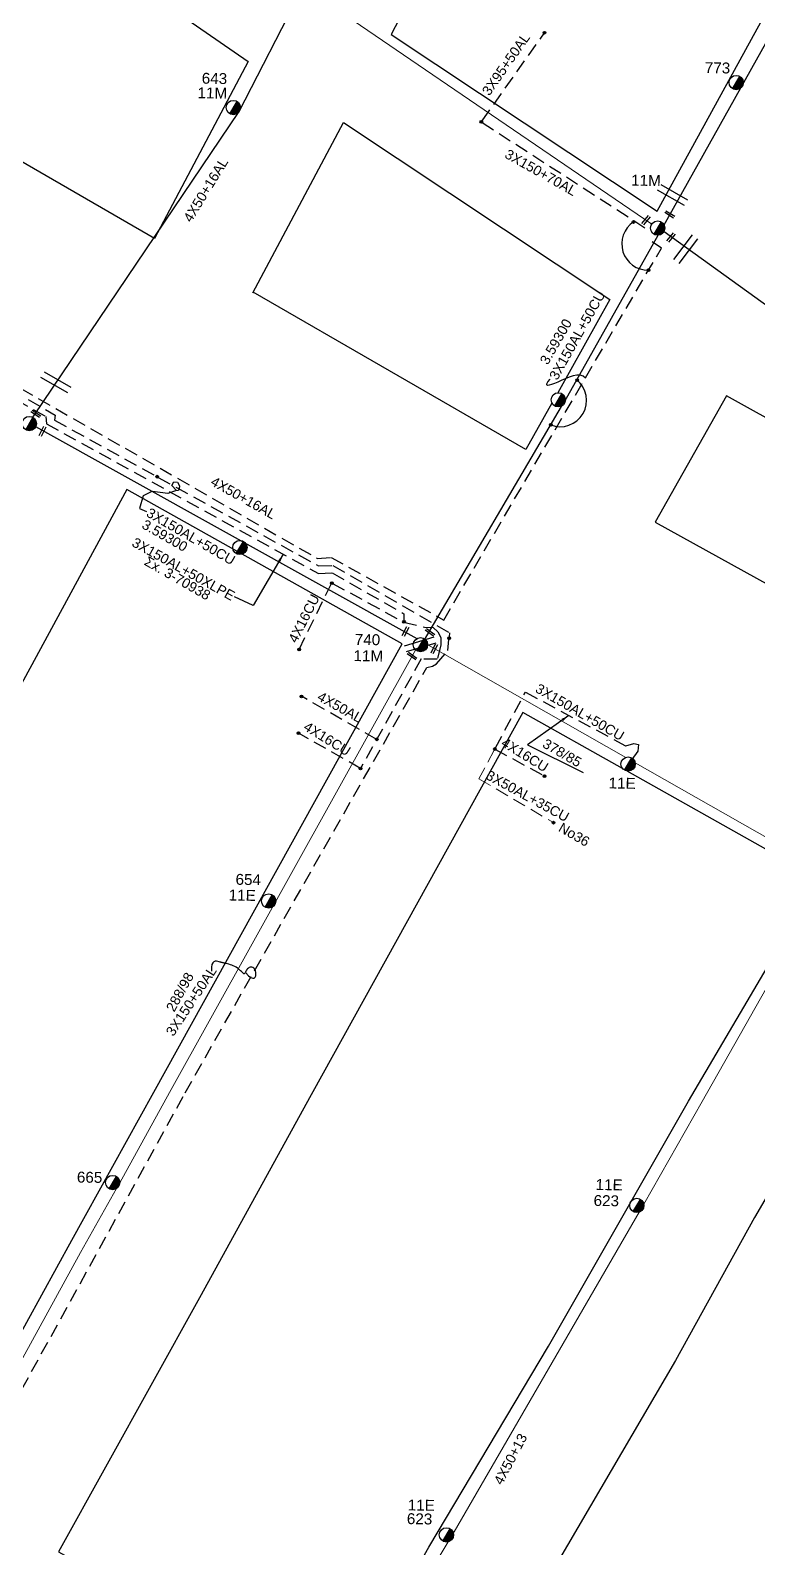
# Model space of a CAD drawing. Header units: millimetres. Extents: x 2875 to 4053, y 1200 to 1741.
# Drawn here: x 3692.2 to 3761.4, y 1414.3 to 1558.4 of the extents above; entities that cross this region are included whole.
import ezdxf

# ---------------------------------------------------------------- set-up
doc = ezdxf.new("R2010")
doc.units = ezdxf.units.MM
doc.linetypes.add('DASHED', pattern=[19.05, 12.7, -6.35])
doc.layers.add('Άγνωστα', color=7, linetype='Continuous', lineweight=5)
for name, color, linetype in [('Γέφυρες Εναέριου Δικτύου', 7, 'Continuous'), ('Γυμνά εναέρια ΧΤ και ΦΟΠ (3Φ)   4x50+16AL', 7, 'Continuous'), ('Επιγραφές - Σχήματα', 7, 'Continuous'), ('Καλώδια ΧΤ   3x150+50AL', 7, 'DASHED'), ('Καλώδια ΧΤ   3x150AL+50CU', 7, 'DASHED'), ('Καλώδια ΧΤ   3x150AL+50XLPE', 7, 'DASHED'), ('Καλώδια ΧΤ   3x95+50CU', 7, 'DASHED'), ('Μηχανική τομή', 7, 'Continuous'), ('Στύλος ΦΜ', 7, 'Continuous'), ('Στύλος ΦΜ @ 1', 7, 'Continuous'), ('Συνδέσεις', 7, 'Continuous'), ('Τομή', 7, 'Continuous'), ('Υπόβαθρο ΔΕΗ', 7, 'Continuous'), ('Υπόγεια καλώδια Δικτύου ΧΤ και Παρ. ΧΤ - 3X150+70 AL', 7, 'DASHED'), ('Υπόγεια καλώδια Παροχών ΧΤ   4x16CU', 7, 'DASHED'), ('Υπόγεια καλώδια Παροχών ΧΤ   4x50AL', 7, 'DASHED')]:
    doc.layers.add(name, color=color, linetype=linetype)
doc.styles.get("Standard").update_dxf_attribs({"font": 'ARIAL.TTF'})
doc.linetypes.add('SYN_LINE', pattern='A,0.5,-0.0001,["/\\/\\/\\/",Standard,S=0.1,R=0,X=0,Y=-0.05],-0.25', length=0.7501)
doc.dimstyles.new('ISO-25', dxfattribs={"dimtxt": 2.5, "dimasz": 1, "dimexe": 1.25, "dimexo": 0.625, "dimtad": 1, "dimtxsty": 'Standard', "dimcen": 2.5, "dimadec": 0, "dimazin": 0, "dimtfac": 1, "dimtmove": 0, "dimatfit": 3, "dimfxl": 1.25, "dimarcsym": 0})

# ---------------------------------------------------------------- blocks, each defined once
blk = doc.blocks.new('ΥΠΑΡΧΩΝ ΤΣΙΜΕΝΤΕΝΙΟΣ ΣΤΥΛΟΣ')
at = {"layer": 'Στύλος ΦΜ'}
blk.add_hatch(color=256, dxfattribs=at).paths.add_polyline_path([(-1.29, -2.28, 0.574793), (2.62, 0, 0.268822), (1.3, 2.27)])
blk.add_line((-1.29, -2.28), (1.3, 2.27), dxfattribs=at)
blk.add_circle((0, 0), 2.62, dxfattribs=at)
at = {"layer": 'Στύλος ΦΜ', "flags": 4}
for tag, p in [('ΑΡΙΘΜΟΣ', (-4.68, 8.05)), ('ΤΥΠΟΣ', (-4.91, 3.03))]:
    blk.add_attdef(tag, p, '', height=4, dxfattribs=at)
blk = doc.blocks.new('_ΣΥΝΔΕΣΗ')
at = {"layer": 'Συνδέσεις', "linetype": 'SYN_LINE', "ltscale": 40}
blk.add_hatch(color=256, dxfattribs=at).paths.add_polyline_path([(0.5, -0.01, 1), (-0.5, -0.01, 1)])
at = {"layer": 'Συνδέσεις'}
blk.add_circle((0, -0.01), 0.5, dxfattribs=at)
blk = doc.blocks.new('ΜΗΧΑΝΙΚΗ ΤΟΜΗ')
at = {"layer": 'Μηχανική τομή', "ltscale": 40}
for p, q in [((-1.89, 0.78), (1.89, 0.78)), ((1.89, 0), (-1.89, 0))]:
    blk.add_line(p, q, dxfattribs=at)
blk = doc.blocks.new('ΤΟΜΗ')
at = {"layer": 'Τομή', "ltscale": 40}
for p, q in [((-5.68, 0), (5.68, 0)), ((5.68, -2.33), (-5.68, -2.33))]:
    blk.add_line(p, q, dxfattribs=at)

msp = doc.modelspace()

# ---------------------------------------------------------------- linework, layer by layer
at = {"layer": 'Άγνωστα', "color": 30}
msp.add_lwpolyline([(3718.753, 1562.26), (3751.307, 1540.031)], dxfattribs=at)
at = {"layer": 'Άγνωστα', "color": 62, "ltscale": 0.1}
for points in [[(3728.894, 1499.598), (3705.461, 1457.524), (3700.748, 1448.942)], [(3700.438, 1448.391), (3697.009, 1442.31), (3688.378, 1426.623)]]:
    msp.add_lwpolyline(points, dxfattribs=at)
at = {"layer": 'Άγνωστα', "color": 62, "ltscale": 2}
for points in [[(3729.806, 1500.17), (3748.826, 1489.361)], [(3749.723, 1488.851), (3768.527, 1478.164)]]:
    msp.add_lwpolyline(points, dxfattribs=at)
at = {"layer": 'Άγνωστα', "color": 62, "linetype": 'DASHED', "ltscale": 0.1}
msp.add_lwpolyline([(3736.331, 1490.038), (3734.876, 1487.32), (3741.955, 1483.157)], dxfattribs=at)
at = {"layer": 'Άγνωστα', "color": 85}
for points in [[(3750.554, 1446.902), (3756.11, 1456.657), (3767.835, 1477.404)], [(3732.443, 1415.662), (3732.511, 1415.776), (3750.119, 1446.147)], [(3715.544, 1387.512), (3731.94, 1414.824)]]:
    msp.add_lwpolyline(points, dxfattribs=at)
at = {"layer": 'Γέφυρες Εναέριου Δικτύου', "ltscale": 0.1}
for points in [[(3749.578, 1540.228, 0.7518156), (3750.994, 1535.65, -1.6863001)], [(3741.702, 1520.946, 0.8539475), (3744.185, 1525.23, -2.1722428)]]:
    msp.add_lwpolyline(points, format="xyb", dxfattribs=at)
at = {"layer": 'Γυμνά εναέρια ΧΤ και ΦΟΠ (3Φ)   4x50+16AL', "color": 2, "ltscale": 0.1}
msp.add_lwpolyline([(3752.31, 1539.686), (3772.115, 1575.077)], dxfattribs=at)
at = {"layer": 'Γυμνά εναέρια ΧΤ και ΦΟΠ (3Φ)   4x50+16AL', "color": 30, "ltscale": 0.1}
msp.add_lwpolyline([(3692.488, 1521.676), (3692.578, 1521.798), (3712.084, 1550.734), (3717.883, 1562.047)], dxfattribs=at)
at = {"layer": 'Γυμνά εναέρια ΧΤ και ΦΟΠ (3Φ)   4x50+16AL', "color": 133, "ltscale": 0.1}
for points in [[(3743.03, 1523.21), (3751.912, 1538.975)], [(3729.708, 1500.533), (3742.722, 1522.684)], [(3692.437, 1520.944), (3728.974, 1500.645)]]:
    msp.add_lwpolyline(points, dxfattribs=at)
at = {"layer": 'Γυμνά εναέρια ΧΤ και ΦΟΠ (3Φ)   4x50+16AL', "color": 1, "ltscale": 0.1}
msp.add_lwpolyline([(3752.47, 1539.338), (3771.878, 1525.346)], dxfattribs=at)
at = {"layer": 'Επιγραφές - Σχήματα', "ltscale": 0.1}
for points in [[(3745.02, 1525.392), (3744.789, 1525.581), (3744.504, 1525.666), (3744.179, 1525.665), (3743.824, 1525.597), (3743.453, 1525.479), (3743.077, 1525.33), (3742.709, 1525.168), (3742.361, 1525.012), (3742.045, 1524.879), (3741.771, 1524.777), (3741.552, 1524.715), (3741.398, 1524.702), (3741.321, 1524.745), (3741.33, 1524.852), (3741.438, 1525.032), (3741.656, 1525.293)], [(3706.147, 1514.73), (3705.701, 1515.206), (3705.701, 1515.206), (3705.873, 1515.528), (3705.873, 1515.528), (3706.228, 1515.507), (3706.228, 1515.507), (3706.434, 1515.163), (3706.432, 1515.065), (3706.328, 1514.719), (3706.328, 1514.719), (3706.048, 1514.686), (3705.31, 1514.442), (3703.839, 1514.626), (3703.801, 1514.626), (3702.969, 1514.195), (3702.612, 1513.008), (3703.284, 1512.718)]]:
    msp.add_lwpolyline(points, dxfattribs=at)
at = {"layer": 'Επιγραφές - Σχήματα'}
msp.add_lwpolyline([(3712.708, 1468.899), (3712.984, 1468.599), (3713.208, 1468.43), (3713.383, 1468.368), (3713.515, 1468.393), (3713.606, 1468.484), (3713.662, 1468.617), (3713.686, 1468.772), (3713.683, 1468.927), (3713.657, 1469.064), (3713.611, 1469.179), (3713.549, 1469.272), (3713.474, 1469.344), (3713.391, 1469.394), (3713.303, 1469.423), (3713.213, 1469.43), (3713.126, 1469.415), (3713.043, 1469.38), (3712.967, 1469.328), (3712.897, 1469.263), (3712.833, 1469.19), (3712.776, 1469.113), (3712.726, 1469.036), (3712.684, 1468.965), (3712.649, 1468.903), (3712.621, 1468.854), (3712.599, 1468.82), (3712.579, 1468.798), (3712.559, 1468.791), (3712.537, 1468.796), (3712.51, 1468.815), (3712.475, 1468.847), (3712.43, 1468.893), (3712.373, 1468.95), (3712.304, 1469.018), (3712.223, 1469.093), (3712.132, 1469.174), (3712.03, 1469.256), (3711.919, 1469.338), (3711.799, 1469.417), (3711.67, 1469.49), (3711.534, 1469.555), (3711.395, 1469.612), (3711.254, 1469.661), (3711.116, 1469.704), (3710.985, 1469.74), (3710.863, 1469.77), (3710.755, 1469.795), (3710.664, 1469.814), (3710.592, 1469.83), (3710.534, 1469.843), (3710.485, 1469.854), (3710.44, 1469.865), (3710.393, 1469.877), (3710.337, 1469.892), (3710.269, 1469.912), (3710.18, 1469.937), (3710.07, 1469.966), (3709.945, 1469.987), (3709.815, 1469.984), (3709.692, 1469.941), (3709.584, 1469.843), (3709.503, 1469.673), (3709.458, 1469.418), (3709.46, 1469.06)], dxfattribs=at)
at = {"layer": 'Καλώδια ΧΤ   3x150AL+50CU', "color": 133, "ltscale": 0.1}
msp.add_lwpolyline([(3671.239, 1535.954), (3671.512, 1535.773), (3719.508, 1508.267), (3720.828, 1508.356), (3731.532, 1502.408), (3752.22, 1537.744), (3751.345, 1538.334)], dxfattribs=at)
at = {"layer": 'Καλώδια ΧΤ   3x150AL+50CU', "color": 2, "ltscale": 0.1}
for points in [[(3704.403, 1515.958), (3719.64, 1507.544), (3720.99, 1507.592), (3732.093, 1501.19), (3732.057, 1500.825)], [(3688.388, 1426.371), (3689.126, 1426.216), (3690.077, 1426.771), (3690.53, 1427.67), (3706.96, 1457.498), (3729.937, 1497.908), (3730.471, 1498.031), (3730.471, 1498.031), (3730.846, 1498.237), (3730.846, 1498.237), (3731.931, 1499.52), (3732.032, 1500.568)]]:
    msp.add_lwpolyline(points, dxfattribs=at)
at = {"layer": 'Καλώδια ΧΤ   3x150AL+50CU', "color": 62, "ltscale": 0.1}
msp.add_lwpolyline([(3736.453, 1490.266), (3739.288, 1495.56), (3748.844, 1490.443), (3749.615, 1490.665), (3750.056, 1490.594), (3749.967, 1489.964), (3749.417, 1489.163)], dxfattribs=at)
at = {"layer": 'Καλώδια ΧΤ   3x150AL+50XLPE', "color": 2, "ltscale": 0.1}
msp.add_lwpolyline([(3581.443, 1527.814), (3581.443, 1527.814), (3586.028, 1525.81), (3581.082, 1514.181), (3589.569, 1510.157), (3597.425, 1527.656), (3621.348, 1514.396), (3622.279, 1514.326), (3623.124, 1513.947), (3623.961, 1513.095), (3624.434, 1512.039), (3624.526, 1511.816), (3637.583, 1504.308), (3658.916, 1542.208), (3694.615, 1521.886), (3694.532, 1521.41), (3704.177, 1516.083)], dxfattribs=at)
at = {"layer": 'Καλώδια ΧΤ   3x150AL+50XLPE', "color": 62, "ltscale": 0.1}
for points in [[(3581.195, 1527.318), (3581.225, 1527.297), (3585.154, 1525.621), (3579.938, 1513.657), (3590.11, 1509.09), (3597.909, 1526.716), (3620.976, 1513.689), (3621.688, 1513.926), (3622.473, 1513.709), (3622.473, 1513.709), (3623.096, 1513.259), (3623.504, 1512.712), (3623.725, 1511.556), (3638.075, 1503.357), (3659.29, 1541.053), (3693.718, 1521.757), (3693.763, 1521.065), (3719.62, 1506.82), (3720.92, 1506.894), (3727.75, 1502.996), (3727.737, 1502.203)], [(3720.955, 1505.893), (3727.737, 1502.203)], [(3727.721, 1502.211), (3729.698, 1501.725), (3730.543, 1501.711), (3730.968, 1501.272), (3731.259, 1500.741), (3731.266, 1500.008), (3730.905, 1498.681), (3729.383, 1498.707), (3723.634, 1488.302)]]:
    msp.add_lwpolyline(points, dxfattribs=at)
at = {"layer": 'Καλώδια ΧΤ   3x95+50CU', "color": 133, "ltscale": 0.1}
msp.add_lwpolyline([(3735.182, 1549.836), (3741.119, 1558.213)], dxfattribs=at)
at = {"layer": 'Υπόβαθρο ΔΕΗ', "ltscale": 0.1}
for points in [[(3743.429, 1590.443), (3726.545, 1558.051), (3751.814, 1541.255), (3770.65, 1575.591), (3743.429, 1590.443)], [(3678.38, 1553.466), (3688.867, 1572.112), (3712.947, 1555.466), (3704.05, 1538.663), (3678.38, 1553.466)], [(3713.388, 1533.486), (3722.02, 1549.676), (3747.325, 1532.853), (3742.367, 1524.006)], [(3741.817, 1523.025), (3739.351, 1518.624), (3713.429, 1533.562)], [(3758.416, 1523.699), (3751.629, 1511.718), (3777.194, 1497.573), (3784.051, 1509.501), (3758.416, 1523.699)]]:
    msp.add_lwpolyline(points, dxfattribs=at)
at = {"layer": 'Υπόβαθρο ΔΕΗ'}
for points in [[(3670.663, 1458.119), (3657.716, 1433.893), (3683.337, 1420.102), (3696.199, 1443.482), (3703.983, 1457.549), (3727.569, 1500.134), (3701.421, 1514.801)], [(3767.417, 1456.464), (3761.072, 1445.631), (3753.566, 1432.061), (3731.051, 1393.592), (3739.451, 1389.299), (3756.872, 1379.686), (3767.966, 1400.391), (3784.417, 1429.658), (3798.981, 1455.924), (3800.843, 1459.204), (3776.852, 1472.207)]]:
    msp.add_lwpolyline(points, close=True, dxfattribs=at)
msp.add_lwpolyline([(3748.53, 1488.297), (3739.037, 1493.636), (3718.925, 1457.293), (3708.327, 1437.995), (3694.922, 1413.869), (3721.486, 1399.01), (3730.12, 1414.314), (3741.503, 1433.428), (3754.807, 1456.679), (3767.21, 1477.79), (3748.967, 1488.051)], dxfattribs=at)
at = {"layer": 'Υπόγεια καλώδια Δικτύου ΧΤ και Παρ. ΧΤ - 3X150+70 AL', "color": 133, "ltscale": 0.1}
msp.add_lwpolyline([(3750.657, 1539.647), (3735.153, 1549.674)], dxfattribs=at)
at = {"layer": 'Υπόγεια καλώδια Παροχών ΧΤ   4x16CU', "color": 62, "ltscale": 0.1}
for points in [[(3717.784, 1499.6), (3720.862, 1505.868)], [(3723.634, 1488.302), (3717.727, 1491.667)], [(3736.392, 1490.152), (3741.118, 1487.575)]]:
    msp.add_lwpolyline(points, dxfattribs=at)
at = {"layer": 'Υπόγεια καλώδια Παροχών ΧΤ   4x50AL', "color": 62, "ltscale": 0.1}
msp.add_lwpolyline([(3725.164, 1491.072), (3718, 1495.187)], dxfattribs=at)

# ---------------------------------------------------------------- block references
at = {"layer": 'Άγνωστα', "xscale": 0.2590415103700448, "yscale": 0.2590415103700448, "zscale": 0.2590415103700448, "rotation": 359.0199368875902}
for p in [(3741.12, 1558.216), (3741.955, 1483.16)]:
    msp.add_blockref('_ΣΥΝΔΕΣΗ', p, dxfattribs=at)
at = {"layer": 'Μηχανική τομή'}
for p, xscale, yscale, zscale, rotation in [((3752.964, 1540.857), 0.2590415103700958, 0.2590415103700958, 0.2590415103700958, 327.87542790539), ((3750.825, 1540.333), 0.2590415103701141, 0.2590415103701141, 0.2590415103701141, 49.6236931420688), ((3753.213, 1538.685), 0.2590415103701141, 0.2590415103701141, 0.2590415103701141, 49.6236931420688), ((3692.71, 1521.91), 0.2590415103700243, 0.2590415103700243, 0.2590415103700243, 326.4458416738171), ((3693.311, 1520.385), 0.2590415103700032, 0.2590415103700032, 0.2590415103700032, 243.2862977789695), ((3727.815, 1501.362), 0.2590415103700032, 0.2590415103700032, 0.2590415103700032, 243.2862977789695), ((3730.17, 1501.153), 0.2590415103700333, 0.2590415103700333, 0.2590415103700333, 325.2036377278011), ((3728.466, 1498.906), 0.2590415103700333, 0.2590415103700333, 0.2590415103700333, 325.2036377278011), ((3730.543, 1499.721), 0.2590415103700032, 0.2590415103700032, 0.2590415103700032, 243.2862977789695)]:
    msp.add_blockref('ΜΗΧΑΝΙΚΗ ΤΟΜΗ', p, dxfattribs=dict(at, xscale=xscale, yscale=yscale, zscale=zscale, rotation=rotation))
at = {"layer": 'Στύλος ΦΜ @ 1', "ltscale": 40}
ref = msp.add_blockref('ΥΠΑΡΧΩΝ ΤΣΙΜΕΝΤΕΝΙΟΣ ΣΤΥΛΟΣ', (3711.54, 1551.103), dxfattribs=dict(at, xscale=0.2590415103700448, yscale=0.2590415103700448, zscale=0.2590415103700448, rotation=359.0199368875902))
ref.add_attrib('ΤΥΠΟΣ', '11M', (3708.124, 1551.988), dxfattribs={"layer": 'Στύλος ΦΜ', "height": 1.0362, "rotation": 359.01994, "flags": 4})
ref.add_attrib('ΑΡΙΘΜΟΣ', '643', (3708.528, 1553.372), dxfattribs={"layer": 'Στύλος ΦΜ', "height": 1.0362, "rotation": 359.01994, "flags": 4})
ref = msp.add_blockref('ΥΠΑΡΧΩΝ ΤΣΙΜΕΝΤΕΝΙΟΣ ΣΤΥΛΟΣ', (3759.33, 1553.478), dxfattribs=dict(at, xscale=0.2590415103700448, yscale=0.2590415103700448, zscale=0.2590415103700448, rotation=359.0199368875902))
ref.add_attrib('ΤΥΠΟΣ', '773', (3756.338, 1554.379), dxfattribs={"layer": 'Στύλος ΦΜ', "height": 1.0362, "rotation": 359.01994, "flags": 4})
ref = msp.add_blockref('ΥΠΑΡΧΩΝ ΤΣΙΜΕΝΤΕΝΙΟΣ ΣΤΥΛΟΣ', (3751.867, 1539.648), dxfattribs=dict(at, xscale=0.2590415103700448, yscale=0.2590415103700448, zscale=0.2590415103700448, rotation=359.0199368875902))
ref.add_attrib('ΤΥΠΟΣ', '11M', (3749.338, 1543.687), dxfattribs={"layer": 'Στύλος ΦΜ', "height": 1.0362, "rotation": 359.01994, "flags": 4})
at = {"layer": 'Στύλος ΦΜ @ 1', "ltscale": 40, "xscale": 0.2590415103700448, "yscale": 0.2590415103700448, "zscale": 0.2590415103700448, "rotation": 359.0199368875902}
for p in [(3742.422, 1523.33), (3712.157, 1509.302)]:
    msp.add_blockref('ΥΠΑΡΧΩΝ ΤΣΙΜΕΝΤΕΝΙΟΣ ΣΤΥΛΟΣ', p, dxfattribs=at)
at = {"layer": 'Στύλος ΦΜ @ 1', "ltscale": 40}
ref = msp.add_blockref('ΥΠΑΡΧΩΝ ΤΣΙΜΕΝΤΕΝΙΟΣ ΣΤΥΛΟΣ', (3692.143, 1521.075), dxfattribs=dict(at, xscale=0.2590415103700448, yscale=0.2590415103700448, zscale=0.2590415103700448, rotation=359.0199368875902))
ref.add_attrib('ΤΥΠΟΣ', '439', (3687.099, 1520.767), dxfattribs={"layer": 'Στύλος ΦΜ', "height": 1.0362, "rotation": 359.01994, "flags": 4})
ref.add_attrib('ΑΡΙΘΜΟΣ', '10EB', (3686.448, 1519.329), dxfattribs={"layer": 'Στύλος ΦΜ', "height": 1.0362, "rotation": 359.01994, "flags": 4})
ref = msp.add_blockref('ΥΠΑΡΧΩΝ ΤΣΙΜΕΝΤΕΝΙΟΣ ΣΤΥΛΟΣ', (3729.32, 1500.062), dxfattribs=dict(at, xscale=0.2590415103700448, yscale=0.2590415103700448, zscale=0.2590415103700448, rotation=359.0199368875902))
ref.add_attrib('ΤΥΠΟΣ', '740', (3723.072, 1500.053), dxfattribs={"layer": 'Στύλος ΦΜ', "height": 1.0362, "rotation": 359.01994, "flags": 4})
ref.add_attrib('ΑΡΙΘΜΟΣ', '11M', (3722.948, 1498.51), dxfattribs={"layer": 'Στύλος ΦΜ', "height": 1.0362, "rotation": 359.01994, "flags": 4})
ref = msp.add_blockref('ΥΠΑΡΧΩΝ ΤΣΙΜΕΝΤΕΝΙΟΣ ΣΤΥΛΟΣ', (3749.057, 1488.723), dxfattribs=dict(at, xscale=0.2590415103700448, yscale=0.2590415103700448, zscale=0.2590415103700448, rotation=359.0199368875902))
ref.add_attrib('ΤΥΠΟΣ', '11E', (3747.194, 1486.411), dxfattribs={"layer": 'Στύλος ΦΜ', "height": 1.0362, "rotation": 359.01994, "flags": 4})
ref = msp.add_blockref('ΥΠΑΡΧΩΝ ΤΣΙΜΕΝΤΕΝΙΟΣ ΣΤΥΛΟΣ', (3714.895, 1475.715), dxfattribs=dict(at, xscale=0.2590415103700448, yscale=0.2590415103700448, zscale=0.2590415103700448, rotation=359.0199368875902))
ref.add_attrib('ΤΥΠΟΣ', '654', (3711.741, 1477.255), dxfattribs={"layer": 'Στύλος ΦΜ', "height": 1.0362, "rotation": 359.01994, "flags": 4})
ref.add_attrib('ΑΡΙΘΜΟΣ', '11E', (3711.086, 1475.764), dxfattribs={"layer": 'Στύλος ΦΜ', "height": 1.0362, "rotation": 359.01994, "flags": 4})
ref = msp.add_blockref('ΥΠΑΡΧΩΝ ΤΣΙΜΕΝΤΕΝΙΟΣ ΣΤΥΛΟΣ', (3700.07, 1448.961), dxfattribs=dict(at, xscale=0.2590415103700448, yscale=0.2590415103700448, zscale=0.2590415103700448, rotation=359.0199368875902))
ref.add_attrib('ΤΥΠΟΣ', '665', (3696.661, 1448.966), dxfattribs={"layer": 'Στύλος ΦΜ', "height": 1.0362, "rotation": 359.01994, "flags": 4})
ref = msp.add_blockref('ΥΠΑΡΧΩΝ ΤΣΙΜΕΝΤΕΝΙΟΣ ΣΤΥΛΟΣ', (3749.887, 1446.784), dxfattribs=dict(at, xscale=0.2590415103700448, yscale=0.2590415103700448, zscale=0.2590415103700448, rotation=359.0199368875902))
ref.add_attrib('ΤΥΠΟΣ', '623', (3745.769, 1446.744), dxfattribs={"layer": 'Στύλος ΦΜ', "height": 1.0362, "rotation": 359.01994, "flags": 4})
ref.add_attrib('ΑΡΙΘΜΟΣ', '11E', (3745.96, 1448.256), dxfattribs={"layer": 'Στύλος ΦΜ', "height": 1.0362, "rotation": 359.01994, "flags": 4})
ref = msp.add_blockref('ΥΠΑΡΧΩΝ ΤΣΙΜΕΝΤΕΝΙΟΣ ΣΤΥΛΟΣ', (3731.788, 1415.485), dxfattribs=dict(at, xscale=0.2590415103700448, yscale=0.2590415103700448, zscale=0.2590415103700448, rotation=359.0199368875902))
ref.add_attrib('ΤΥΠΟΣ', '623', (3728.021, 1416.511), dxfattribs={"layer": 'Στύλος ΦΜ', "height": 1.0362, "rotation": 359.01994, "flags": 4})
ref.add_attrib('ΑΡΙΘΜΟΣ', '11E', (3728.104, 1417.812), dxfattribs={"layer": 'Στύλος ΦΜ', "height": 1.0362, "rotation": 359.01994, "flags": 4})
at = {"layer": 'Συνδέσεις', "xscale": 0.2590415103700448, "yscale": 0.2590415103700448, "zscale": 0.2590415103700448, "rotation": 359.0199368875902}
for p in [(3735.108, 1549.743), (3749.578, 1540.231), (3750.995, 1535.653), (3744.208, 1525.214), (3741.703, 1520.949), (3704.295, 1516.03), (3727.757, 1502.241), (3732.053, 1500.698)]:
    msp.add_blockref('_ΣΥΝΔΕΣΗ', p, dxfattribs=at)
at = {"layer": 'Τομή'}
for p, xscale, yscale, zscale, rotation in [((3753.434, 1543.049), 0.2590415103700368, 0.2590415103700368, 0.2590415103700368, 330.3203279254074), ((3754.283, 1537.829), 0.2590415103701069, 0.2590415103701069, 0.2590415103701069, 52.98602574984321), ((3694.828, 1525.256), 0.2590415103700368, 0.2590415103700368, 0.2590415103700368, 330.3203279254074), ((3729.201, 1500.384), 0.2590415103699933, 0.2590415103699933, 0.2590415103699933, 16.34671051602879)]:
    msp.add_blockref('ΤΟΜΗ', p, dxfattribs=dict(at, xscale=xscale, yscale=yscale, zscale=zscale, rotation=rotation))
at = {"layer": 'Υπόγεια καλώδια Παροχών ΧΤ   4x16CU', "xscale": 0.2590415103700448, "yscale": 0.2590415103700448, "zscale": 0.2590415103700448, "rotation": 359.0199368875902}
for p in [(3720.889, 1505.923), (3717.785, 1499.603), (3717.728, 1491.67), (3736.393, 1490.155), (3723.634, 1488.305), (3741.118, 1487.578)]:
    msp.add_blockref('_ΣΥΝΔΕΣΗ', p, dxfattribs=at)
at = {"layer": 'Υπόγεια καλώδια Παροχών ΧΤ   4x50AL', "xscale": 0.2590415103700448, "yscale": 0.2590415103700448, "zscale": 0.2590415103700448, "rotation": 359.0199368875902}
for p in [(3718.025, 1495.155), (3725.165, 1491.075)]:
    msp.add_blockref('_ΣΥΝΔΕΣΗ', p, dxfattribs=at)

# ---------------------------------------------------------------- texts
at = {"layer": 'Άγνωστα', "insert": (3735.894, 1488.179), "char_height": 0.93255, "width": 7.90431, "attachment_point": 1, "rotation": 331.44574}
msp.add_mtext('3X50AL+35CU', dxfattribs=at)
at = {"layer": 'Άγνωστα', "color": 7, "insert": (3736.241, 1420.584), "char_height": 0.9325, "width": 87.23055, "attachment_point": 1, "rotation": 62.2504}
msp.add_mtext('4X50+13', dxfattribs=at)
at = {"layer": 'Γυμνά εναέρια ΧΤ και ΦΟΠ (3Φ)   4x50+16AL', "color": 7, "char_height": 0.9325, "width": 87.23055, "attachment_point": 1}
for insert, rotation in [((3706.726, 1540.604), 58.54942), ((3709.743, 1516.099), 330.73742)]:
    msp.add_mtext('4X50+16AL', dxfattribs=dict(at, insert=insert, rotation=rotation))
at = {"layer": 'Επιγραφές - Σχήματα', "attachment_point": 1}
for s, insert, char_height, width, rotation in [(' 3.59300', (3740.43, 1526.738), 0.9325, 8.36053, 60.18323), (' 3.59300', (3702.9, 1512.188), 0.9325, 8.36053, 330.18323), ('Σx. 3-70938', (3703.44, 1508.518), 0.93255, 8.36053, 330.18323), ('\\pt0.93255;378/85', (3741.302, 1491.189), 0.93255, 3.66915, 329.94762), ('\\pt0.93255;No36', (3742.816, 1483.206), 0.93255, 3.66915, 329.94762), ('\\pt0.93255;288/98', (3705.091, 1465.544), 0.93255, 3.66915, 61.34077)]:
    msp.add_mtext(s, dxfattribs=dict(at, insert=insert, char_height=char_height, width=width, rotation=rotation))
at = {"layer": 'Καλώδια ΧΤ   3x150+50AL', "color": 7, "insert": (3705.059, 1463.299), "char_height": 0.9325, "width": 87.23055, "attachment_point": 1, "rotation": 56.58745}
msp.add_mtext('3X150+50AL', dxfattribs=at)
at = {"layer": 'Καλώδια ΧΤ   3x150AL+50CU', "color": 7, "char_height": 0.93255, "width": 87.23055, "attachment_point": 1}
for insert, rotation in [((3741.501, 1525.579), 60.74536), ((3703.645, 1513.125), 329.98115), ((3740.617, 1496.431), 329.98115)]:
    msp.add_mtext('3X150AL+50CU', dxfattribs=dict(at, insert=insert, rotation=rotation))
at = {"layer": 'Καλώδια ΧΤ   3x150AL+50XLPE', "color": 7, "insert": (3706.794, 1507.249), "char_height": 0.93255, "width": 14.4278, "attachment_point": 5, "rotation": 331.03862}
msp.add_mtext('3X150AL+50XLPE', dxfattribs=at)
at = {"layer": 'Καλώδια ΧΤ   3x95+50CU', "insert": (3735.101, 1552.684), "char_height": 0.9325, "width": 7.90431, "attachment_point": 1, "rotation": 55.03907}
msp.add_mtext('3X95+50AL', dxfattribs=at)
at = {"layer": 'Υπόγεια καλώδια Δικτύου ΧΤ και Παρ. ΧΤ - 3X150+70 AL', "color": 7, "insert": (3737.699, 1547.204), "char_height": 0.9325, "width": 87.23055, "attachment_point": 1, "rotation": 330.51245}
msp.add_mtext('3X150+70AL', dxfattribs=at)
at = {"layer": 'Υπόγεια καλώδια Παροχών ΧΤ   4x16CU', "color": 7, "char_height": 0.9325, "width": 87.23055, "attachment_point": 1}
for insert, rotation in [((3716.712, 1500.572), 63.06319), ((3718.609, 1492.815), 328.39638), ((3737.394, 1491.288), 328.39638)]:
    msp.add_mtext('4X16CU', dxfattribs=dict(at, insert=insert, rotation=rotation))
at = {"layer": 'Υπόγεια καλώδια Παροχών ΧΤ   4x50AL', "color": 7, "insert": (3719.877, 1495.664), "char_height": 0.9325, "width": 87.23055, "attachment_point": 1, "rotation": 331.05598}
msp.add_mtext('4X50AL', dxfattribs=at)

# ---------------------------------------------------------------- leaders
at = {"layer": 'Επιγραφές - Σχήματα'}
for points in [[(3716.284, 1508.657), (3713.419, 1503.797), (3711.638, 1504.605)], [(3743.42, 1493.347), (3739.487, 1490.548), (3744.775, 1487.92)]]:
    msp.add_leader(points, dimstyle='ISO-25', override={"dimasz": 0.75, "dimgap": 0.625, "dimtad": 0}, dxfattribs=at)

doc.saveas('drawing.dxf')
